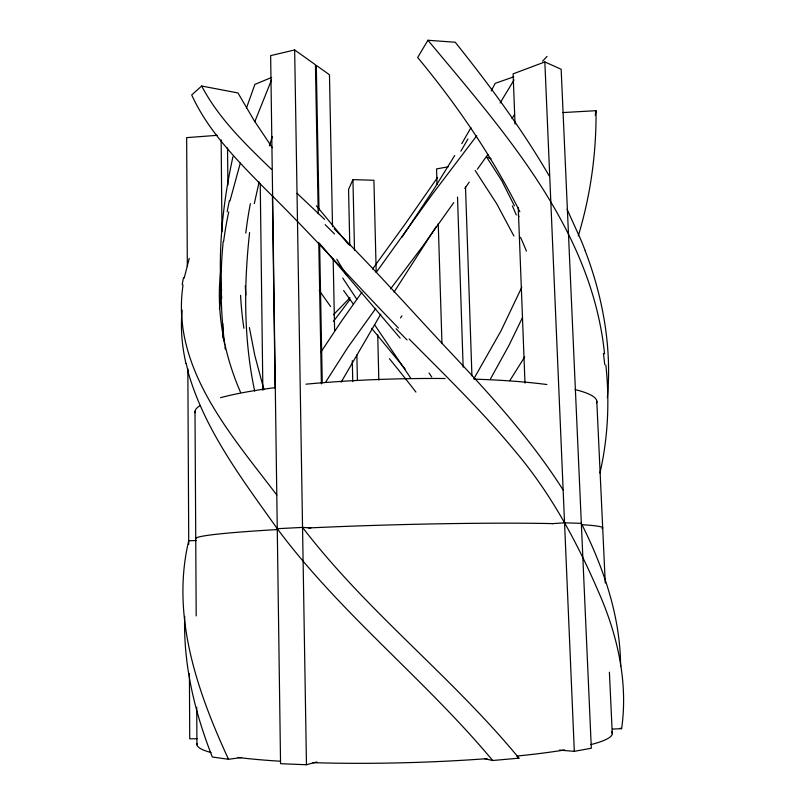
<?xml version="1.0" encoding="UTF-8"?>
<svg xmlns="http://www.w3.org/2000/svg" width="805" height="805" viewBox="0 0 805 805"><rect width="100%" height="100%" fill="white"/><g stroke="black" fill="none" stroke-linecap="round" stroke-linejoin="round"><path stroke-width="1.21" d="M184.707 616.419C183.198 664.638 194.73 712.385 212.319 757.012L228.509 759.276L241.641 757.525M219.433 308.798L221.627 289.267M607.362 397.6C612.042 347.77 602.995 297.347 585.185 250.798M182.182 310.177C180.35 327.987 181.98 346.039 185.945 363.468M223.227 241.43C219.735 275.803 220.59 310.579 224.665 344.872M220.852 269.554C215.74 311.354 223.891 353.938 240.564 392.367M249.59 232.544C243.784 285.212 243.643 339.096 254.682 391.109M612.414 729.058L621.611 728.686C627.93 684.824 618.582 640.066 601.778 599.514C579.338 546.203 551.978 494.3 514.224 450.116C481.712 410.751 444.974 375.211 409.121 338.965M183.037 285.131C170.69 367.261 230.844 434.418 276.799 495.015M595.237 115.085L596.032 110.688L562.775 112.569M184.174 278.158L189.235 258.385M254.31 203.564L259.14 181.93M232.927 156.733C222.864 203.041 217.672 250.858 221.717 298.212M599.936 473.008C608.087 437.719 609.697 401.101 605.873 365.138M229.978 200.888L240.323 163.083M578.272 235.895C590.568 195.394 596.425 153 596.032 110.688M269.343 145.876L272.392 136.518M246.4 108.212L254.883 84.404L271.637 77.441M254.803 121.716L271.526 79.916M521.781 287.234L501.113 330.654L473.914 378.672M476.731 135.773L432.164 194.488L376.207 272.452L373.912 180.27L352.942 179.636L348.565 189.437L349.793 245.455M522.445 317.633L508.911 345.516L490.476 378.893M491.201 90.935L495.206 83.348L513.821 76.797M514.073 79.916L500.116 102.96M470.955 127.693L461.758 143.632M341.109 382.234L380.755 314.202M524.749 356.867L509.776 380.695M549.141 175.782C521.781 128.659 489.199 84.797 455.248 42.252L427.928 40.25L417.674 57.477C457.079 105.032 492.207 156.401 519.829 211.715M454.724 155.516L433.573 189.638L402.047 237.073M325.743 382.003L347.8 347.418L375.754 308.456M394.098 292.024L434.801 228.721M512.01 118.546L514.546 114.461M320.933 352.047L340.998 321.849L361.908 292.215M435.294 227.986L436.27 226.507M469.214 182.141L464.867 188.44M437.658 177.331L405.619 223.357L372.614 268.971M453.758 202.608L422.333 246.743L390.586 288.854M487.84 154.5L477.345 169.261M350.024 299.49L333.411 321.457M333.451 314.785L350.034 297.659M272.342 147.738L253.887 120.136L237.978 92.957L201.693 86.024L191.701 94.95C208.193 131.135 236.69 159.833 264.151 187.857C310.408 233.118 353.345 281.579 398.395 328.007M559.465 750.099L574.317 751.347L591.323 748.237L561.155 69.27L544.844 61.935L513.107 73.869L515.029 124.061M318.227 213.758L315.439 64.772L294.66 49.95L270.651 55.626L280.553 763.683L306.464 764.75L316.858 761.973M448.254 166.806L436.541 168.919L437.035 184.647M484.469 758.672L492.67 760.504L518.984 758.159C451.857 676.572 366.839 611.508 302.539 527.406L277.272 528.694C242.536 479.72 204.752 430.393 188.028 371.799M217.42 135.31L186.659 137.635L187.324 266.294M552.069 523.663L564.547 522.827L581.331 523.341C603.589 567.746 620.424 616.328 620.615 666.49M196.158 540.537L188.732 540.769C170.791 615.765 197.306 691.686 228.509 759.276M197.064 738.749L189.739 738.829L189.406 673.604M302.539 527.406L310.931 527.929M517.565 757.857L518.984 758.159M491.09 158.666L486.572 156.975L501.746 180.662L514.405 205.889M620.293 728.193L621.611 728.686M297.075 193.321L324.606 219.393M271.557 169.402C245.515 144.226 218.658 118.496 201.693 86.024M334.216 228.821C376.126 270.55 415.179 314.997 455.761 357.973C494.501 399.441 532.658 441.955 563.138 490.014M348.635 244.569L316.395 205.808M492.67 760.504C425.05 679.35 340.485 613.702 277.272 528.694M405.126 368.982L371.628 328.309M427.928 40.25C504.644 132.322 591.786 229.224 604.565 353.868M400.145 338.09L319.655 243.573M353.345 304.069L343.624 290.525M475.151 170.469L496.816 203.947L513.922 236.036M374.878 325.18L410.651 378.038M356.816 299.239L342.739 278.047M429.025 372.987L431.772 377.052M567.082 209.3L580.606 239.206A523.834 442.629 16.6 0 1 585.265 250.778M518.259 214.965L518.943 216.666M263.919 389.55L254.823 355.538L249.399 327.605M224.927 346.965L225.219 349.058M245.797 295.183L245.324 285.715M596.787 401.041L605.259 583.041M609.405 672.205L612.273 733.747M544.844 61.935L574.317 751.347M518.249 207.69L524.991 383.12M465.511 187.012L471.931 375.895M457.512 197.054L463.147 367.15M438.242 223.599L441.965 343.574M377.706 334.528L378.833 380.041M352.942 179.636L354.522 250.466M356.857 354.894L357.42 380.091M352.308 360.66L352.761 381.57M332.525 226.799L329.466 74.764L316.285 65.366L319.001 210.115M333.179 259.039L334.608 330.442M319.635 244.136L322.242 382.989M318.76 242.365L321.406 383.894M294.66 49.95L306.464 764.75M272.422 195.655L275.119 388.252M260.236 183.61L262.863 390.234M227.523 147.949L227.916 184.969M221.154 139.899L221.959 231.85M222.754 323.55L222.874 337.979M195.001 411.315L196.189 615.946M196.722 707.283L196.943 744.826M187.847 368.771L188.742 544.411M611.458 731.413A207.77 23.848 -1.5 0 1 590.89 744.605M564.557 749.958A207.77 23.848 -1.5 0 1 516.679 756.066M486.995 758.642A207.77 23.848 -1.5 0 1 312.904 762.657M280.472 761.218A207.77 23.848 -1.5 0 1 238.079 757.445M210.991 752.524A207.77 23.848 -1.5 0 1 196.963 743.589M195.766 538.807A203.585 8.563 -1.5 0 1 277.232 529.579M308.406 527.959A203.585 8.563 -1.5 0 1 552.693 523.612M582.257 524.719A203.585 8.563 -1.5 0 1 602.039 528.644M603.408 353.415A441.885 259.784 53.9 0 1 604.756 364.665M389.399 358.698A428.109 108.534 52.5 0 1 415.933 392.075M407.058 339.972A431.299 87.141 44.6 0 1 396.07 328.732M325.14 224.655A433.815 126.365 52.1 0 1 334.528 233.953M188.229 371.769A546.726 331.358 -4.6 0 1 186.217 363.427M182.222 284.648A462.784 234.305 39 0 1 183.49 277.745M195.031 412.764A201.008 27.853 -1.5 0 1 200.032 405.599M220.55 397.69A201.008 27.853 -1.5 0 1 275.25 387.608M305.94 384.186A201.008 27.853 -1.5 0 1 445.085 378.521M474.024 379.115A201.008 27.853 -1.5 0 1 546.907 384.538M575.132 389.6A201.008 27.853 -1.5 0 1 596.636 402.882M223.639 241.399A376.358 330.422 -36.7 0 1 228.741 211.906M227.171 211.796A390.727 349.923 -31.7 0 1 229.355 200.807M245.787 233.138A326.87 233.017 -63.5 0 1 250.365 203.715M243.895 328.259A391.482 364.846 4.8 0 1 240.574 295.344M330.634 306.554A461.738 133.871 55.9 0 1 319.152 290.293M346.573 275.169A415.038 329.929 65.5 0 1 336.832 259.2M520.483 237.284A420.522 212.933 32.1 0 1 526.43 251.13M512.372 205.919A554.605 334.518 16.6 0 1 516.277 214.955M400.477 317.935A328.702 1.972 -55.2 0 1 401.947 315.832M542.57 61.24A340.857 24.22 -56.7 0 1 547.048 56.4M467.947 138.993A389.006 71.484 -53.7 0 1 460.822 151.209"/></g></svg>
